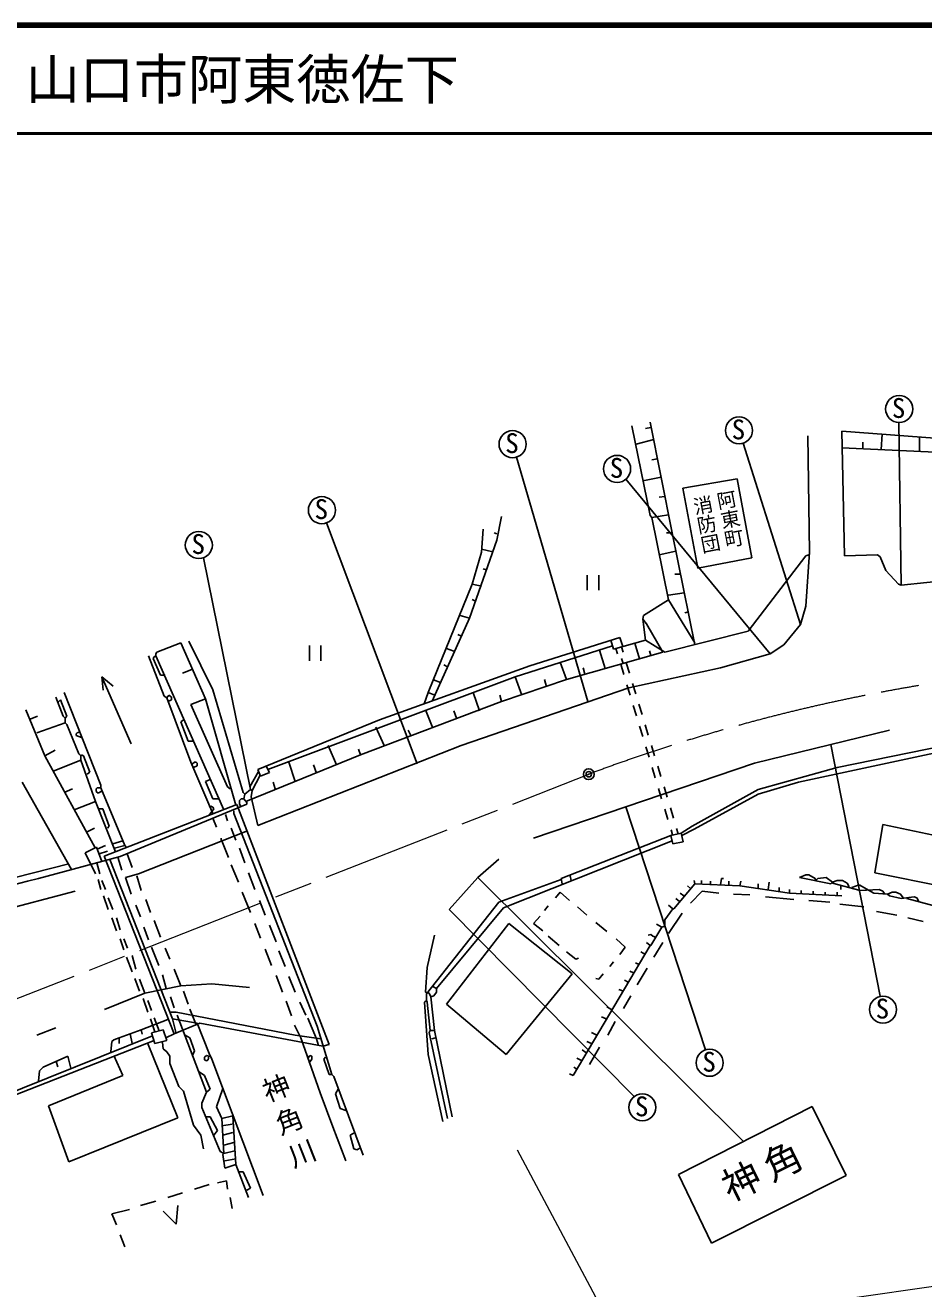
# Model space of a CAD drawing. Units: millimetres, scale not verified. Extents: x 40000 to 680000, y 20000 to 380000.
# Drawn here: x 404987 to 487960, y 263274 to 380000 of the extents above; entities that cross this region are included whole.
import ezdxf
from ezdxf.enums import TextEntityAlignment as Align

# ---------------------------------------------------------------- set-up
doc = ezdxf.new("R2010")
doc.units = ezdxf.units.MM
doc.header["$LTSCALE"] = 1000
doc.header["$PDMODE"] = 32
doc.header["$PDSIZE"] = 500
doc.linetypes.add('CHAIN', pattern=[18.5, 12, -1.5, 3.5, -1.5])
for name, color, linetype, lineweight in [('M-BGD', 7, 'Continuous', 25), ('M-BMK', 2, 'CHAIN', 13), ('M-BMK-SRVR', 3, 'Continuous', 25), ('M-STR-HTXT', 7, 'Continuous', 13), ('M-STR-STR1', 1, 'Continuous', 25), ('M-STR-STRC', 7, 'Continuous', 25), ('M-TTL', 2, 'Continuous', 140), ('M-TTL-LINE', 7, 'Continuous', 50)]:
    doc.layers.add(name, color=color, linetype=linetype, lineweight=lineweight)
doc.layers.add('M-TTL-TXT', color=7, linetype='Continuous')
doc.styles.add('@ＭＳ ゴシック', font='')
doc.styles.add('ＭＳ ゴシック', font='')
doc.styles.get('@ＭＳ ゴシック').set_extended_font_data('@MS Gothic')
doc.styles.get('ＭＳ ゴシック').set_extended_font_data('MS Gothic')

msp = doc.modelspace()

# ---------------------------------------------------------------- linework, layer by layer
at = {"layer": 'M-BGD'}
for p, q in [((462687, 343338), (464719, 333093)), ((485651, 343298), (485886, 328267)), ((460994, 342999), (462687, 334702)), ((462772, 342830), (462264, 342745)), ((477250, 342068), (477419, 331315)), ((480637, 330976), (480383, 342491)), ((480383, 342491), (491728, 341644)), ((484108, 342237), (484023, 340798)), ((463026, 341729), (461417, 341306)), ((471278, 341379), (476573, 324626)), ((480383, 340967), (489696, 340544)), ((482330, 341475), (482330, 340882)), ((487579, 341983), (487579, 340628)), ((450339, 340100), (456930, 317514)), ((463362, 339938), (462857, 339866)), ((460441, 338053), (473779, 321917)), ((463703, 338258), (462010, 337919)), ((470731, 338088), (465716, 337224)), ((472085, 330807), (470731, 338088)), ((464050, 336469), (463534, 336395)), ((465716, 337224), (467111, 329847)), ((432818, 334034), (441182, 311757)), ((448971, 334617), (448548, 332416)), ((462687, 334702), (462857, 334532)), ((464386, 334774), (462857, 334532)), ((462857, 334532), (464381, 326912)), ((447278, 333432), (447109, 331315)), ((448294, 333093), (448548, 333008)), ((464211, 333093), (464719, 333093)), ((464719, 333093), (466836, 322764)), ((448548, 332416), (446008, 325219)), ((447130, 331587), (448172, 331350)), ((421455, 330807), (425773, 309386)), ((446262, 328352), (447109, 331315)), ((465058, 331400), (463534, 331061)), ((467111, 329847), (472085, 330807)), ((471747, 324034), (477081, 330976)), ((477419, 331315), (477081, 326320)), ((477081, 330976), (477335, 331061)), ((483685, 331061), (480637, 330976)), ((483939, 330892), (483685, 331061)), ((484447, 329622), (483939, 330892)), ((447278, 329791), (447586, 329691)), ((456894, 329204), (456894, 327804)), ((457944, 327804), (457944, 329204)), ((464973, 329283), (465566, 329283)), ((485632, 328352), (484447, 329622)), ((442198, 318361), (446262, 328352)), ((446262, 328352), (447109, 328182)), ((485886, 328267), (485632, 328352)), ((491643, 328860), (485886, 328267)), ((446249, 326942), (446565, 326797)), ((464381, 326912), (462095, 325473)), ((465849, 327580), (464381, 327336)), ((464381, 326912), (466836, 322933)), ((466243, 325812), (465905, 325727)), ((477081, 326320), (476573, 324626)), ((446008, 325219), (442560, 317565)), ((445161, 325473), (446008, 325219)), ((462095, 325473), (462010, 325134)), ((462010, 325134), (462264, 323187)), ((462349, 324711), (462010, 325134)), ((463873, 322086), (462349, 324711)), ((476573, 324626), (475049, 322764)), ((444947, 323711), (445263, 323565)), ((459893, 323441), (451596, 320816)), ((460174, 322599), (459893, 323441)), ((464042, 322086), (471747, 324034)), ((419338, 322933), (417137, 322086)), ((421624, 317768), (419338, 322933)), ((420100, 323102), (422301, 318615)), ((431242, 322688), (431242, 321288)), ((432292, 321288), (432292, 322688)), ((443891, 322425), (444569, 322171)), ((459216, 322679), (450241, 319800)), ((458031, 322256), (458539, 320562)), ((459066, 323179), (459313, 322357)), ((462264, 323187), (459313, 322357)), ((459540, 322421), (459685, 321941)), ((460050, 322564), (460201, 322069)), ((461293, 322914), (461719, 321471)), ((462264, 323187), (464042, 322086)), ((462625, 322219), (462767, 321771)), ((475049, 322764), (473779, 321917)), ((416375, 321748), (417814, 318022)), ((416798, 321494), (416883, 321663)), ((417475, 319970), (416798, 321494)), ((416883, 321663), (417052, 321748)), ((417137, 322086), (417052, 321917)), ((417052, 321917), (417052, 321748)), ((417052, 321748), (423317, 307524)), ((454390, 321155), (454983, 319546)), ((454983, 319546), (463873, 322086)), ((460058, 321486), (460200, 321037)), ((460491, 321112), (460782, 320156)), ((473779, 321917), (469207, 320647)), ((417899, 319970), (417475, 319970)), ((420354, 320478), (419507, 320139)), ((451596, 320816), (437711, 315821)), ((443637, 320901), (443979, 320716)), ((456507, 320647), (456676, 320054)), ((459976, 320984), (460267, 320027)), ((469207, 320647), (460740, 318784)), ((412057, 319800), (414766, 313620)), ((412057, 319800), (412170, 318563)), ((412057, 319800), (413089, 318949)), ((450241, 319800), (427381, 311249)), ((442672, 319527), (443329, 319274)), ((460740, 318784), (445246, 313450)), ((448971, 317514), (454983, 319546)), ((450241, 319800), (450834, 318107)), ((452951, 319546), (453120, 318869)), ((460557, 319071), (460848, 318114)), ((461073, 319199), (461363, 318242)), ((407823, 317938), (408501, 316160)), ((407993, 317430), (408247, 317684)), ((408247, 317684), (408839, 316160)), ((408585, 318361), (411972, 309810)), ((417814, 318022), (418068, 317853)), ((418068, 317853), (418237, 318107)), ((418068, 317853), (420269, 311926)), ((418491, 317684), (418153, 317514)), ((418237, 318107), (418491, 317938)), ((418491, 317938), (418491, 317684)), ((421624, 317768), (420269, 317260)), ((424418, 307947), (421624, 317768)), ((422301, 318615), (425095, 309132)), ((435933, 312604), (448971, 317514)), ((441819, 317299), (442198, 318361)), ((442198, 318361), (442812, 318126)), ((446347, 318361), (446939, 316668)), ((448802, 318107), (448971, 317514)), ((405029, 316752), (406807, 312519)), ((420269, 317260), (423656, 309640)), ((441944, 316752), (442621, 315059)), ((444569, 316668), (444823, 315990)), ((461139, 317157), (461429, 316200)), ((461654, 317285), (461945, 316328)), ((406130, 316160), (405453, 315906)), ((408670, 315567), (406045, 314636)), ((408501, 316160), (408670, 315990)), ((408839, 316160), (408670, 315990)), ((408670, 315990), (408670, 315567)), ((408670, 315567), (408839, 315398)), ((408839, 315398), (409940, 312688)), ((419677, 315906), (419338, 315652)), ((419338, 315652), (420015, 313874)), ((437711, 315821), (426450, 311249)), ((461720, 315243), (462011, 314286)), ((462235, 315371), (462526, 314415)), ((409771, 314636), (409686, 314551)), ((409686, 314551), (409686, 314382)), ((409686, 314382), (410194, 314212)), ((410025, 314720), (409771, 314636)), ((437372, 315144), (438134, 313450)), ((440335, 314890), (440589, 314382)), ((484785, 314890), (472339, 311842)), ((407739, 313027), (406807, 312519)), ((420015, 313874), (420523, 313874)), ((445246, 313450), (426450, 306084)), ((432969, 313450), (433731, 311672)), ((435763, 313112), (435933, 312604)), ((462301, 313330), (462592, 312373)), ((462817, 313458), (463107, 312501)), ((492404, 313495), (476403, 310064)), ((479377, 313565), (483953, 290288)), ((489950, 313450), (479959, 311418)), ((406807, 312519), (411442, 304009)), ((410109, 312096), (407569, 311080)), ((409940, 312688), (410109, 312519)), ((410194, 312604), (410109, 312519)), ((410109, 312519), (410109, 312096)), ((410109, 312096), (411464, 308286)), ((410363, 312519), (410194, 312604)), ((410956, 310995), (410363, 312519)), ((420269, 311926), (422301, 307185)), ((420439, 311757), (420608, 311926)), ((420608, 311926), (420777, 311926)), ((420777, 311926), (420862, 311842)), ((420862, 311842), (420862, 311588)), ((425349, 308286), (435933, 312604)), ((429329, 311926), (429921, 310148)), ((431615, 311672), (431869, 310910)), ((472339, 311842), (451935, 304899)), ((410702, 310826), (410956, 310995)), ((420862, 311588), (420523, 311418)), ((426523, 311072), (425722, 309638)), ((425942, 309302), (426674, 310707)), ((426450, 311249), (426705, 310633)), ((426705, 310633), (427529, 310953)), ((427529, 310953), (427224, 311563)), ((462883, 311416), (463173, 310459)), ((463398, 311544), (463689, 310587)), ((479959, 311418), (472678, 309386)), ((404691, 310064), (409263, 302020)), ((409347, 309471), (408585, 309132)), ((411633, 309556), (411549, 309471)), ((411549, 309471), (411549, 309217)), ((411972, 309556), (411633, 309556)), ((411972, 309810), (411972, 309556)), ((411972, 309556), (414173, 304222)), ((422047, 310318), (421624, 310148)), ((421624, 310148), (422301, 308540)), ((423656, 309640), (423910, 309471)), ((425773, 309386), (425265, 308963)), ((425773, 309386), (425942, 309302)), ((425773, 309386), (425942, 309302)), ((427889, 310064), (428059, 309471)), ((463464, 309502), (463755, 308545)), ((463979, 309630), (464270, 308674)), ((472678, 309386), (466582, 306000)), ((476403, 310064), (472678, 308963)), ((411464, 308286), (409517, 307524)), ((411464, 308286), (413327, 303629)), ((411549, 309217), (411718, 309048)), ((411718, 309048), (412141, 309302)), ((422301, 308540), (422809, 308540)), ((424926, 308540), (424757, 308370)), ((424757, 308370), (424757, 308032)), ((425180, 308540), (424926, 308540)), ((425095, 309132), (425265, 308963)), ((425265, 308963), (425180, 308540)), ((425180, 308540), (425434, 308201)), ((425434, 308201), (425434, 308032)), ((425857, 308709), (425942, 309302)), ((426450, 306084), (425857, 308709)), ((472678, 308963), (466751, 305746)), ((411803, 307608), (412141, 307608)), ((412141, 307608), (412734, 306000)), ((425434, 308032), (413748, 303193)), ((421963, 307778), (422132, 307862)), ((422386, 307608), (421963, 307016)), ((422132, 307862), (422301, 307778)), ((422301, 307778), (422386, 307608)), ((423487, 307100), (423656, 306508)), ((424249, 307439), (424249, 307185)), ((424249, 307185), (431953, 287542)), ((424757, 308032), (424926, 307778)), ((460453, 307797), (467804, 285338)), ((464045, 307589), (464336, 306632)), ((464561, 307717), (464851, 306760)), ((411379, 305830), (410702, 305492)), ((412734, 306000), (412565, 305830)), ((422301, 306762), (422640, 305915)), ((423995, 305830), (424418, 304730)), ((466582, 306000), (465574, 305369)), ((483431, 301682), (484193, 306169)), ((484193, 306169), (490627, 304814)), ((425519, 305576), (415443, 301597)), ((423063, 304899), (423063, 304730)), ((423063, 304730), (423148, 304645)), ((464603, 305158), (454475, 301174)), ((465574, 305369), (464603, 305158)), ((464782, 304370), (464603, 305158)), ((464626, 305675), (464772, 305195)), ((465142, 305803), (465292, 305308)), ((465574, 305369), (465735, 304560)), ((466751, 305746), (465620, 305138)), ((411561, 304070), (410533, 303544)), ((410533, 303544), (411464, 301597)), ((412072, 302744), (411561, 304070)), ((411633, 303883), (412395, 304222)), ((412565, 303714), (411803, 303460)), ((414004, 304645), (413073, 304391)), ((414173, 304222), (413242, 303968)), ((414173, 304222), (414343, 304052)), ((423148, 304645), (423741, 303121)), ((424757, 303968), (425265, 302613)), ((464719, 304645), (449141, 298464)), ((465735, 304560), (464782, 304370)), ((409009, 302528), (388096, 297194)), ((413748, 303193), (406215, 301174)), ((411608, 302619), (411887, 301597)), ((412791, 302936), (418576, 288220)), ((413549, 303140), (413919, 301936)), ((414396, 303461), (414851, 302190)), ((423995, 302444), (424672, 300835)), ((448717, 302952), (446770, 301258)), ((406215, 301174), (405199, 300920)), ((415443, 301597), (414258, 301258)), ((414258, 301258), (414766, 299734)), ((415274, 301428), (415697, 300073)), ((425603, 301682), (426196, 300158)), ((446770, 301258), (444145, 298295)), ((454475, 301174), (454559, 300666)), ((455321, 301428), (455406, 301004)), ((469291, 301174), (469207, 300581)), ((469461, 301174), (469291, 301174)), ((476488, 301258), (477081, 301512)), ((479367, 300666), (476488, 301258)), ((477081, 301512), (477335, 301512)), ((477335, 301512), (477927, 301174)), ((477927, 301174), (478012, 301004)), ((478012, 301004), (478181, 301174)), ((478181, 301174), (478943, 301258)), ((478943, 301258), (479536, 300835)), ((489865, 300412), (483431, 301682)), ((405199, 300920), (388350, 296517)), ((409601, 299988), (389027, 294654)), ((411718, 301089), (411972, 300158)), ((412057, 301004), (412395, 300158)), ((454475, 301089), (448717, 298972)), ((466836, 300666), (464889, 298380)), ((466159, 300496), (466413, 300242)), ((467513, 299988), (466413, 298888)), ((466751, 301004), (466836, 300666)), ((466836, 300666), (470985, 300496)), ((467429, 301004), (467429, 300666)), ((469037, 299819), (467513, 299988)), ((468275, 300920), (468275, 300666)), ((469969, 300920), (469969, 300581)), ((471069, 300920), (470985, 300496)), ((470985, 300496), (475557, 299819)), ((472678, 300666), (472678, 300242)), ((473694, 300835), (473609, 300158)), ((474625, 300327), (474625, 299988)), ((475557, 300158), (475557, 299819)), ((476657, 300073), (476657, 299734)), ((477758, 299988), (477758, 299734)), ((479536, 300835), (479367, 300666)), ((479959, 301004), (479536, 300835)), ((479536, 300835), (479536, 300750)), ((479536, 300750), (482076, 300073)), ((480467, 301004), (479959, 301004)), ((480298, 300496), (480298, 300158)), ((480891, 300750), (480467, 301004)), ((481060, 300412), (480891, 300750)), ((481314, 300327), (481991, 300581)), ((481991, 300581), (483346, 299819)), ((482076, 300073), (483854, 300158)), ((483854, 300158), (484193, 299988)), ((484193, 299988), (484362, 299734)), ((412226, 299565), (412649, 298295)), ((412649, 299396), (413073, 298295)), ((416121, 299226), (416544, 298041)), ((425011, 299904), (425773, 298041)), ((426619, 299142), (427127, 297787)), ((448717, 298972), (442029, 290506)), ((453967, 299396), (454390, 299904)), ((454390, 299904), (455237, 299142)), ((465058, 299311), (465397, 299057)), ((465481, 299819), (465820, 299565)), ((470392, 299734), (471916, 299650)), ((473355, 299480), (475980, 299226)), ((475557, 299819), (480383, 299565)), ((477335, 299142), (479282, 298972)), ((478859, 299904), (478859, 299650)), ((479959, 299904), (479959, 299565)), ((483346, 299819), (484616, 299734)), ((484616, 299734), (485039, 299904)), ((484785, 299565), (484616, 299734)), ((485886, 299311), (484785, 299565)), ((485039, 299904), (485378, 299904)), ((485378, 299904), (485801, 299734)), ((485801, 299734), (486055, 299396)), ((487071, 299480), (485886, 299311)), ((486394, 299311), (486394, 299396)), ((488934, 298634), (486394, 299311)), ((487325, 299396), (487071, 299480)), ((487495, 299057), (487325, 299396)), ((415189, 298718), (415613, 297618)), ((449141, 298464), (442960, 291014)), ((444145, 298295), (461219, 281029)), ((452527, 297702), (451935, 297025)), ((453289, 298634), (452951, 298210)), ((455999, 298549), (456845, 297787)), ((464804, 298380), (464042, 297364)), ((464804, 298380), (464381, 298718)), ((465651, 297956), (464381, 296094)), ((464889, 298380), (464804, 298380)), ((480213, 298803), (482415, 298549)), ((483600, 298126), (485463, 297787)), ((412988, 297533), (413411, 296348)), ((413411, 297533), (413750, 296432)), ((415951, 296686), (416375, 295501)), ((416883, 297279), (417475, 295755)), ((426196, 297025), (426704, 295670)), ((427551, 296856), (428143, 295332)), ((443891, 289574), (449649, 297025)), ((449649, 297025), (455491, 292368)), ((451935, 297025), (452781, 296348)), ((457692, 297110), (458708, 296263)), ((463788, 296686), (462772, 294993)), ((463280, 296940), (463788, 296686)), ((464042, 296771), (463788, 296686)), ((464042, 297364), (464042, 296771)), ((486479, 297533), (487918, 297194)), ((413750, 295586), (414089, 294570)), ((414089, 295586), (414427, 294739)), ((442791, 295924), (442113, 292961)), ((453289, 295840), (454305, 294993)), ((459555, 295586), (460401, 294824)), ((462518, 295924), (462772, 296009)), ((462772, 296009), (462941, 295840)), ((462941, 295840), (463195, 295755)), ((416629, 294824), (417306, 293130)), ((417899, 294739), (418322, 293723)), ((427127, 294654), (427720, 293130)), ((428397, 294485), (428990, 293046)), ((454983, 294400), (455829, 293723)), ((462687, 294993), (455575, 282970)), ((460401, 294824), (459893, 294146)), ((461841, 294400), (462264, 294146)), ((462687, 294993), (462349, 295247)), ((462772, 294993), (462687, 294993)), ((463873, 295247), (463026, 293892)), ((414343, 293892), (414851, 292538)), ((414851, 294062), (415189, 292792)), ((455829, 293723), (456083, 293808)), ((459301, 293469), (458962, 293046)), ((461333, 293384), (461671, 293215)), ((415105, 291945), (415528, 290760)), ((415528, 291860), (416036, 290590)), ((417645, 292284), (417983, 291014)), ((418745, 292792), (419338, 291268)), ((428143, 292199), (428736, 290675)), ((429329, 292114), (429921, 290675)), ((442113, 292961), (441944, 290675)), ((455491, 292368), (449395, 284918)), ((457692, 291945), (457946, 291860)), ((458369, 292368), (457946, 291860)), ((460825, 292622), (461163, 292453)), ((462433, 292876), (461502, 291352)), ((419338, 291268), (416036, 290590)), ((422217, 291437), (419338, 291268)), ((419592, 290760), (420015, 289574)), ((425688, 291098), (422217, 291437)), ((441944, 290675), (442283, 290590)), ((442621, 291183), (442960, 291014)), ((442960, 290675), (442706, 290336)), ((442960, 291014), (442960, 290675)), ((459809, 290929), (460232, 290760)), ((460317, 291776), (460655, 291606)), ((416036, 290590), (412311, 289066)), ((415867, 290082), (416290, 288812)), ((416290, 289913), (416629, 288982)), ((418407, 290252), (418745, 289236)), ((429075, 289828), (429583, 288474)), ((430345, 289744), (430909, 288536)), ((441859, 289744), (442029, 289913)), ((442198, 284918), (441859, 289744)), ((442029, 290506), (442029, 289913)), ((442029, 289913), (442113, 289744)), ((442113, 289744), (442367, 287119)), ((442283, 290590), (442452, 290252)), ((442706, 290336), (442452, 290252)), ((442452, 290252), (442791, 287119)), ((449395, 284918), (443891, 289574)), ((460909, 290336), (460232, 289151)), ((418322, 288812), (418915, 288812)), ((418915, 288812), (429921, 286696)), ((419023, 288557), (421709, 281446)), ((420199, 289112), (420758, 287651)), ((458200, 288389), (458623, 288220)), ((458708, 289320), (459131, 289066)), ((407823, 287373), (406045, 286696)), ((415697, 287204), (413665, 286442)), ((418153, 288135), (415697, 287204)), ((415697, 287204), (415782, 286780)), ((416544, 288220), (416965, 287008)), ((416643, 286925), (417729, 287204)), ((416883, 288304), (417338, 287103)), ((417729, 287204), (418053, 286208)), ((418576, 288220), (418915, 286865)), ((418576, 288220), (420862, 287796)), ((420862, 287796), (421963, 285002)), ((429837, 287627), (430429, 286442)), ((431072, 288277), (431869, 286357)), ((431953, 287542), (433308, 283055)), ((459470, 287966), (458793, 286696)), ((416733, 286653), (395631, 278144)), ((416875, 286218), (395716, 277890)), ((412988, 286103), (412903, 285172)), ((413157, 286272), (412988, 286103)), ((413665, 286442), (413157, 286272)), ((413665, 286442), (413665, 285934)), ((414673, 286820), (414851, 285934)), ((416271, 285980), (419084, 279076)), ((416643, 286929), (416967, 285934)), ((418053, 286208), (416967, 285934)), ((417645, 286018), (417729, 285426)), ((417972, 286459), (418727, 286828)), ((419761, 286696), (420185, 286442)), ((420185, 286442), (420608, 285256)), ((429921, 286696), (432292, 286357)), ((430429, 286442), (432207, 281362)), ((431869, 286357), (432078, 285751)), ((442367, 287119), (442283, 286950)), ((442283, 286950), (443976, 278991)), ((442367, 287119), (442791, 287119)), ((442875, 286442), (442537, 286357)), ((442791, 287119), (444399, 279160)), ((456845, 286103), (457269, 285934)), ((457269, 286950), (457777, 286696)), ((414004, 282970), (413157, 284833)), ((417729, 285426), (418068, 285172)), ((418068, 285172), (418322, 284748)), ((420608, 285256), (420439, 284833)), ((421539, 284664), (421709, 284833)), ((421709, 284833), (421928, 284760)), ((421963, 285002), (422217, 284494)), ((431107, 284579), (431276, 284833)), ((431276, 284833), (431445, 284748)), ((443553, 278737), (442198, 284918)), ((456422, 285341), (456761, 285087)), ((458031, 285595), (457099, 283986)), ((406638, 283732), (406299, 283394)), ((408924, 284748), (406638, 283732)), ((407835, 284264), (407994, 283779)), ((409200, 283645), (408924, 284748)), ((418322, 284748), (418322, 284071)), ((418322, 284071), (419169, 281954)), ((421539, 284410), (421539, 284664)), ((421709, 284325), (421539, 284410)), ((421878, 284410), (421709, 284325)), ((421928, 284760), (421878, 284410)), ((422217, 284494), (426958, 271879)), ((431445, 284494), (431191, 284156)), ((431445, 284748), (431445, 284494)), ((432715, 284664), (432546, 284494)), ((432546, 284494), (433054, 283055)), ((455660, 283732), (455914, 283563)), ((455914, 284579), (456422, 284325)), ((406299, 283394), (406215, 282462)), ((407146, 280176), (414004, 282970)), ((421031, 283309), (421539, 282970)), ((421539, 282970), (422047, 281700)), ((433054, 283055), (433308, 283055)), ((433477, 282886), (433308, 283055)), ((436187, 275604), (433477, 282886)), ((455575, 282970), (455237, 283140)), ((419169, 281954), (419592, 281531)), ((419592, 281531), (420523, 278398)), ((421709, 281446), (421285, 280430)), ((422047, 281700), (421709, 281446)), ((422640, 280092), (423233, 281785)), ((432207, 281362), (433393, 278229)), ((433901, 281785), (433647, 281277)), ((409009, 275012), (407146, 280176)), ((421285, 280430), (421285, 280007)), ((433647, 281277), (434070, 279922)), ((419084, 279076), (409009, 275012)), ((421285, 280007), (422979, 275943)), ((421709, 279160), (422047, 279160)), ((422047, 279160), (422725, 277890)), ((423148, 278991), (422640, 280092)), ((423148, 278991), (424164, 279245)), ((423317, 275774), (423148, 278991)), ((424164, 279245), (424418, 274758)), ((434070, 279922), (434578, 279753)), ((420523, 278398), (421201, 277467)), ((422725, 277890), (422386, 277467)), ((424079, 278483), (423148, 278314)), ((434578, 275096), (433393, 278229)), ((421201, 277467), (421455, 276197)), ((424164, 277721), (423233, 277467)), ((424249, 276790), (423317, 276536)), ((435425, 277721), (435001, 277467)), ((435001, 277467), (435340, 276197)), ((422979, 275943), (423317, 275774)), ((423317, 275774), (423233, 275689)), ((423233, 275689), (423402, 274419)), ((424333, 276028), (423317, 275774)), ((435340, 276197), (435594, 276112)), ((435594, 276112), (435933, 276282)), ((424418, 275266), (423402, 275096)), ((423402, 274419), (424418, 274758)), ((424418, 274758), (425603, 271710)), ((422725, 273064), (423571, 273234)), ((423571, 273234), (423656, 272472)), ((424757, 274080), (425095, 274080)), ((425095, 274080), (425773, 272556)), ((419507, 272133), (418153, 271710)), ((421963, 272895), (420608, 272472)), ((425773, 272556), (425434, 272387)), ((417052, 271371), (415613, 270948)), ((419084, 270948), (418915, 269254)), ((423910, 271710), (424079, 270694)), ((414597, 270609), (412988, 270186)), ((412988, 270186), (413411, 269170)), ((418915, 269254), (417729, 270440)), ((413750, 268238), (414173, 267138))]:
    msp.add_line(p, q, dxfattribs=at)
for centre in [(485696, 344547), (470904, 342571), (449991, 341301), (459643, 339015), (432380, 335205), (421017, 331978), (484196, 289062), (468194, 284151), (461968, 280029)]:
    msp.add_circle(centre, 1250, dxfattribs=at)
at = {"layer": 'M-BMK'}
msp.add_line((363894, 274259), (457027, 310806), dxfattribs=at)
msp.add_arc((514271, 158619), 162597, 75.17303, 110.61335, dxfattribs=at)
at = {"layer": 'M-BMK-SRVR'}
msp.add_circle((457027, 310806), 500, dxfattribs=at)
msp.add_point((457027, 310806), dxfattribs=at)
at = {"layer": 'M-STR-HTXT'}
for p, q in [((450411, 276112), (459631, 258836)), ((461587, 259602), (546592, 271794))]:
    msp.add_line(p, q, dxfattribs=at)
at = {"layer": 'M-STR-STR1'}
for p, q in [((424517, 308010), (412264, 303239)), ((424517, 308010), (433044, 285825)), ((412264, 303239), (418727, 286828)), ((421116, 287796), (418727, 286828)), ((432461, 285680), (421116, 287796)), ((433044, 285825), (432461, 285680))]:
    msp.add_line(p, q, dxfattribs=at)
at = {"layer": 'M-STR-STRC'}
for p, q in [((471323, 276874), (446770, 301258)), ((477673, 280095), (465312, 273826)), ((480806, 273742), (477673, 280095)), ((465312, 273826), (468360, 267476)), ((468360, 267476), (480806, 273742))]:
    msp.add_line(p, q, dxfattribs=at)
at = {"layer": 'M-TTL'}
msp.add_line((680000, 380000), (40000, 380000), dxfattribs=at)
at = {"layer": 'M-TTL-LINE'}
msp.add_line((40000, 370000), (680000, 370000), dxfattribs=at)

# ---------------------------------------------------------------- texts
at = {"layer": 'M-BGD', "style": 'ＭＳ ゴシック'}
for p in [(485017, 343174), (470225, 341197), (449312, 339927), (458964, 337641), (431702, 333831), (420338, 330604), (483518, 287688), (467516, 282777), (461290, 278655)]:
    msp.add_text('S', height=1833, dxfattribs=at).set_placement(p, align=Align.BOTTOM_LEFT)
at = {"layer": 'M-BGD', "style": '@ＭＳ ゴシック'}
for s, p in [('消防団', (466356, 336351)), ('阿東町', (468531, 336841))]:
    msp.add_text(s, height=1320, rotation=280.89, dxfattribs=at).set_placement(p, align=Align.BOTTOM_LEFT)
at = {"layer": 'M-BGD', "insert": (426587, 282568), "char_height": 1833, "attachment_point": 7, "rotation": 291.508, "style": '@ＭＳ ゴシック'}
msp.add_mtext('\\T1.3;神角川', dxfattribs=at)
at = {"layer": 'M-STR-STRC', "insert": (470244, 271031), "char_height": 2566, "attachment_point": 7, "rotation": 26.012, "style": 'ＭＳ ゴシック'}
msp.add_mtext('\\T1.21;神角', dxfattribs=at)
at = {"layer": 'M-TTL-TXT', "style": 'ＭＳ ゴシック'}
msp.add_text('山口市阿東徳佐下', height=3666, dxfattribs=at).set_placement((405024, 375000), align=Align.MIDDLE_LEFT)

doc.saveas('drawing.dxf')
